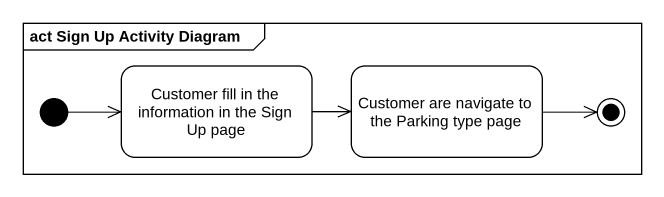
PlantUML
@startuml
mainframe act Sign Up Activity Diagram
hide empty description
state "Customer fill in the information in the Sign Up page" as Customer_fill_in_the
state "Customer are navigate to the Parking type page" as Customer_are_navigate_to
[*] -right-> Customer_fill_in_the
Customer_fill_in_the -right-> Customer_are_navigate_to
Customer_are_navigate_to -right-> [*]
@enduml
